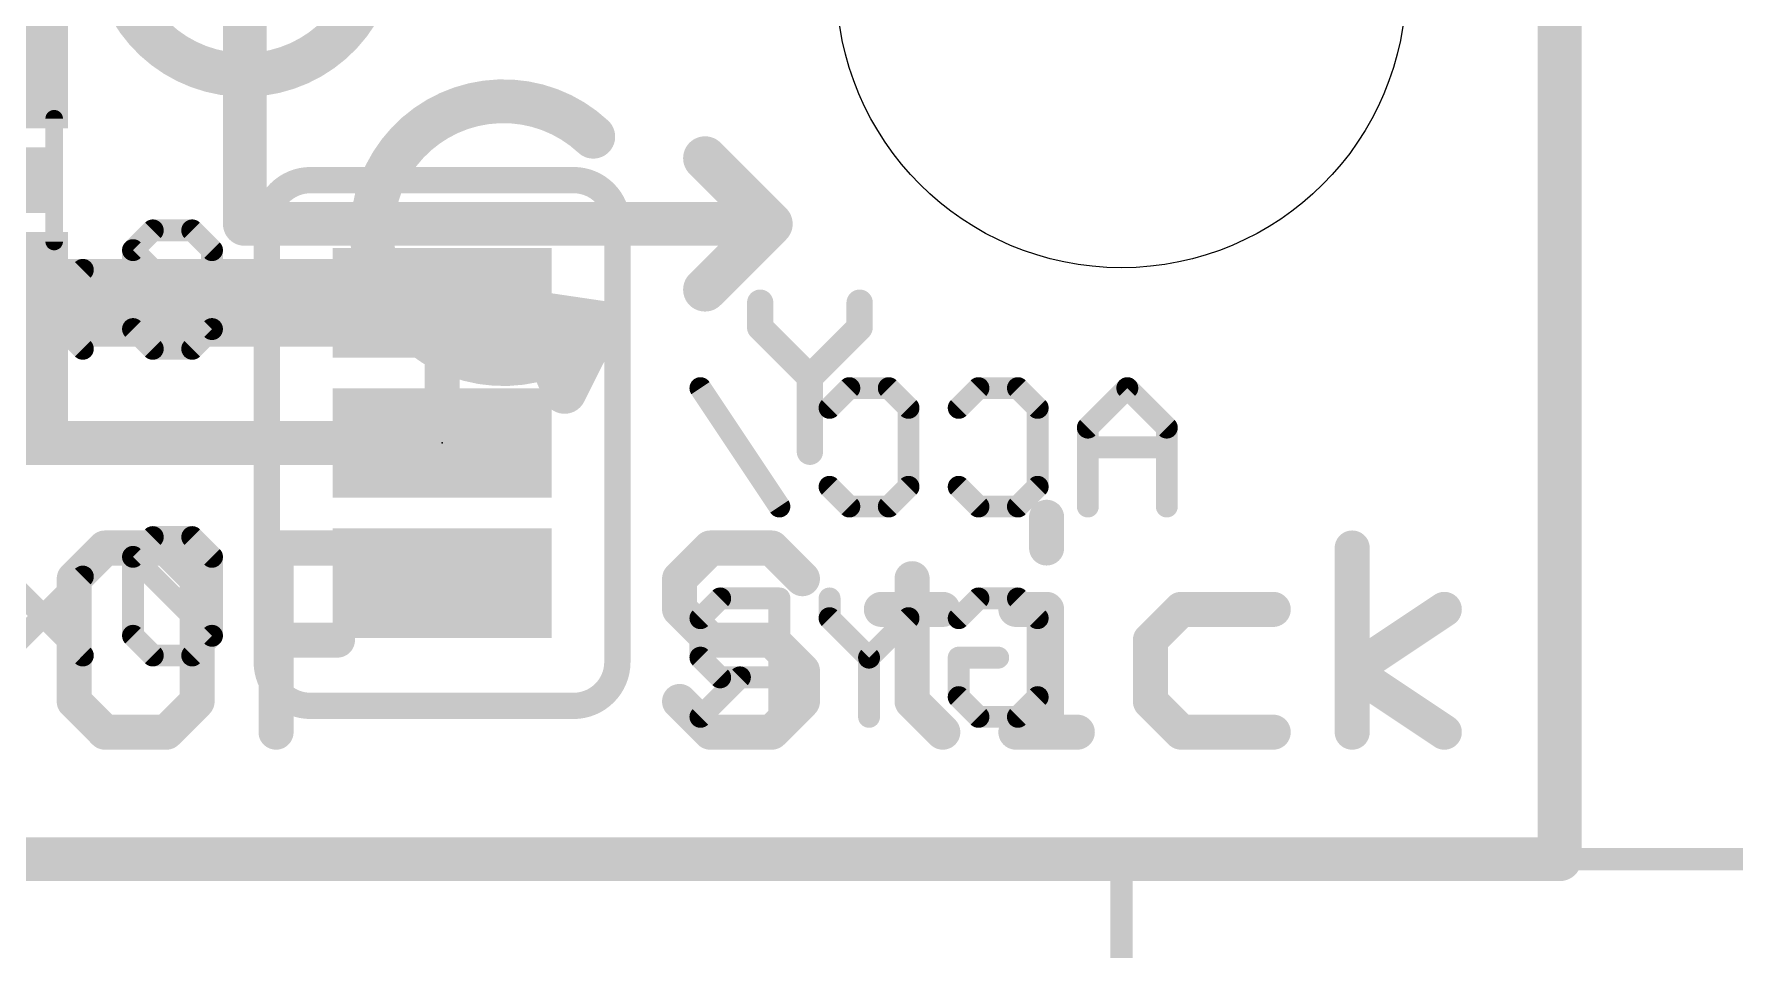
# Model space of a CAD drawing. Extents: x -30 to 77, y -18 to 22.
# Drawn here: x 14.02 to 23.88, y -0.53 to 4.78 of the extents above; entities that cross this region are included whole.
import ezdxf

# ---------------------------------------------------------------- set-up
doc = ezdxf.new("R2010")
doc.units = 0
for name, color, linetype in [('1', 12, 'CONTINUOUS'), ('16', 132, 'CONTINUOUS'), ('20', 53, 'CONTINUOUS'), ('21', 41, 'CONTINUOUS'), ('22', 40, 'CONTINUOUS'), ('24', 53, 'CONTINUOUS'), ('47', 253, 'CONTINUOUS'), ('51', 53, 'CONTINUOUS')]:
    doc.layers.add(name, color=color, linetype=linetype)

# ---------------------------------------------------------------- blocks, each defined once
blk = doc.blocks.new('RECT')
blk.add_solid([(-0.5, -0.5), (0.5, -0.5), (-0.5, 0.5), (0.5, 0.5)])

msp = doc.modelspace()

# ---------------------------------------------------------------- linework, layer by layer
at = {"layer": '1', "const_width": 0.254}
for points in [[(22.86, 0), (22.86, 10.16)], [(0, 0), (22.86, 0)]]:
    msp.add_lwpolyline(points, dxfattribs=at)
at = {"layer": '1', "const_width": 0.127}
for points in [[(22.86, -0.0635, 1), (22.86, 0.0635)], [(22.7965, 0, 1), (22.9235, 0)]]:
    msp.add_lwpolyline(points, format="xyb", dxfattribs=at)
at = {"layer": '16'}
for points, const_width in [([(22.86, 0), (22.86, 10.16)], 0.254), ([(16.383, 3.2258), (12.1412, 3.2258)], 0.508), ([(16.383, 2.413), (16.383, 3.048)], 0.2032), ([(12.065, 2.413), (16.383, 2.413)], 0.254), ([(0, 0), (22.86, 0)], 0.254)]:
    msp.add_lwpolyline(points, dxfattribs=dict(at, const_width=const_width))
for points, const_width in [([(16.383, 3.0988, 1), (16.383, 3.3528)], 0.254), ([(16.4338, 3.048, 1), (16.3322, 3.048)], 0.1016), ([(16.383, 2.3495, 1), (16.383, 2.4765)], 0.127), ([(16.3322, 2.413, 1), (16.4338, 2.413)], 0.1016), ([(22.86, -0.0635, 1), (22.86, 0.0635)], 0.127), ([(22.7965, 0, 1), (22.9235, 0)], 0.127)]:
    msp.add_lwpolyline(points, format="xyb", dxfattribs=dict(at, const_width=const_width))
at = {"layer": '20', "const_width": 0.2032}
for points in [[(22.86, 0), (22.86, 10.16)], [(0, 0), (22.86, 0)]]:
    msp.add_lwpolyline(points, dxfattribs=at)
at = {"layer": '20', "const_width": 0.1016}
for points in [[(22.86, -0.0508, 1), (22.86, 0.0508)], [(22.8092, 0, 1), (22.9108, 0)]]:
    msp.add_lwpolyline(points, format="xyb", dxfattribs=at)
at = {"layer": '20'}
msp.add_circle((20.32, 5.08), 1.651, dxfattribs=at)
at = {"layer": '21'}
for points, const_width in [([(15.24, 3.683), (15.24, 6.731)], 0.254), ([(17.907, 4.064), (18.288, 3.683)], 0.254), ([(15.24, 3.683), (18.288, 3.683)], 0.254), ([(18.288, 3.683), (17.907, 3.302)], 0.254), ([(17.295, 3.1115), (16.8977, 3.1703)], 0.254), ([(16.8977, 3.1703), (17.0927, 2.7095)], 0.254), ([(18.2266, 3.2265), (18.2266, 3.0825)], 0.1524), ([(18.8029, 3.0825), (18.8029, 3.2265)], 0.1524), ([(17.0927, 2.7095), (17.295, 3.1115)], 0.254), ([(18.2266, 3.0825), (18.5148, 2.7944)], 0.1524), ([(18.5148, 2.7944), (18.8029, 3.0825)], 0.1524), ([(18.5148, 2.7944), (18.5148, 2.3622)], 0.1524), ([(19.8865, 1.9823), (19.8865, 1.8043)], 0.2032), ([(14.4293, 1.8043), (14.2514, 1.6264)], 0.2032), ([(14.7853, 1.8043), (14.4293, 1.8043)], 0.2032), ([(14.9632, 1.6264), (14.7853, 1.8043)], 0.2032), ([(15.4208, 0.7366), (15.4208, 1.8043)], 0.2032), ([(15.4208, 1.8043), (16.1326, 1.8043)], 0.2032), ([(17.9375, 1.8043), (17.7596, 1.6264)], 0.2032), ([(18.2934, 1.8043), (17.9375, 1.8043)], 0.2032), ([(18.4714, 1.6264), (18.2934, 1.8043)], 0.2032), ([(21.6576, 0.7366), (21.6576, 1.8043)], 0.2032), ([(14.2514, 1.6264), (14.2514, 0.9146)], 0.2032), ([(14.9632, 0.9146), (14.9632, 1.6264)], 0.2032), ([(17.7596, 1.6264), (17.7596, 1.4484)], 0.2032), ([(19.1069, 1.6264), (19.1069, 0.9146)], 0.2032), ([(17.7596, 1.4484), (17.9375, 1.2705)], 0.2032), ([(18.929, 1.4484), (19.2849, 1.4484)], 0.2032), ([(19.7086, 1.4484), (19.8865, 1.4484)], 0.2032), ([(19.8865, 1.4484), (19.8865, 0.7366)], 0.2032), ([(20.6661, 1.4484), (20.4882, 1.2705)], 0.2032), ([(21.2, 1.4484), (20.6661, 1.4484)], 0.2032), ([(21.6576, 1.0925), (22.1914, 1.4484)], 0.2032), ([(15.4208, 1.2705), (15.7767, 1.2705)], 0.2032), ([(17.9375, 1.2705), (18.2934, 1.2705)], 0.2032), ([(18.2934, 1.2705), (18.4714, 1.0925)], 0.2032), ([(20.4882, 1.2705), (20.4882, 0.9146)], 0.2032), ([(18.4714, 1.0925), (18.4714, 0.9146)], 0.2032), ([(22.1914, 0.7366), (21.6576, 1.0925)], 0.2032), ([(14.2514, 0.9146), (14.4293, 0.7366)], 0.2032), ([(14.7853, 0.7366), (14.9632, 0.9146)], 0.2032), ([(17.9375, 0.7366), (17.7596, 0.9146)], 0.2032), ([(18.4714, 0.9146), (18.2934, 0.7366)], 0.2032), ([(19.1069, 0.9146), (19.2849, 0.7366)], 0.2032), ([(20.4882, 0.9146), (20.6661, 0.7366)], 0.2032), ([(14.4293, 0.7366), (14.7853, 0.7366)], 0.2032), ([(18.2934, 0.7366), (17.9375, 0.7366)], 0.2032), ([(19.7086, 0.7366), (20.0645, 0.7366)], 0.2032), ([(20.6661, 0.7366), (21.2, 0.7366)], 0.2032)]:
    msp.add_lwpolyline(points, dxfattribs=dict(at, const_width=const_width))
for points, const_width in [([(14.6836, 5.8293, 2.4142), (15.7607, 5.865)], 0.254), ([(17.2593, 4.1886, 2.4142), (17.295, 3.1115)], 0.254), ([(17.2159, 4.1422, 1), (17.3026, 4.2349)], 0.127), ([(17.9519, 4.1089, 1), (17.8621, 4.0191)], 0.127), ([(15.24, 3.7465, 1), (15.24, 3.6195)], 0.127), ([(15.1765, 3.683, 1), (15.3035, 3.683)], 0.127), ([(18.3329, 3.6381, 1), (18.2431, 3.7279)], 0.127), ([(18.2431, 3.6381, 1), (18.3329, 3.7279)], 0.127), ([(18.288, 3.6195, 1), (18.288, 3.7465)], 0.127), ([(17.8621, 3.3469, 1), (17.9519, 3.2571)], 0.127), ([(16.907, 3.2331, 1), (16.8884, 3.1074)], 0.127), ([(16.9562, 3.195, 1), (16.8392, 3.1455)], 0.127), ([(18.2647, 3.2265, 1), (18.1885, 3.2265)], 0.0762), ([(18.841, 3.2265, 1), (18.7648, 3.2265)], 0.0762), ([(17.3517, 3.083, 1), (17.2383, 3.1401)], 0.127), ([(17.3413, 3.0682, 1), (17.2486, 3.1549)], 0.127), ([(17.2857, 3.0487, 1), (17.3043, 3.1744)], 0.127), ([(18.2536, 3.1094, 1), (18.1997, 3.0555)], 0.0762), ([(18.8298, 3.0555, 1), (18.7759, 3.1094)], 0.0762), ([(18.1885, 3.0825, 1), (18.2647, 3.0825)], 0.0762), ([(18.7648, 3.0825, 1), (18.841, 3.0825)], 0.0762), ([(18.4878, 2.8213, 1), (18.5417, 2.7674)], 0.0762), ([(18.5529, 2.7944, 1), (18.4767, 2.7944)], 0.0762), ([(18.4878, 2.7674, 1), (18.5417, 2.8213)], 0.0762), ([(17.036, 2.738, 1), (17.1494, 2.6809)], 0.127), ([(17.0342, 2.6847, 1), (17.1512, 2.7342)], 0.127), ([(18.4767, 2.3622, 1), (18.5529, 2.3622)], 0.0762), ([(19.9373, 1.9823, 1), (19.8357, 1.9823)], 0.1016), ([(14.4293, 1.8551, 1), (14.4293, 1.7535)], 0.1016), ([(14.4653, 1.7684, 1), (14.3934, 1.8402)], 0.1016), ([(14.8212, 1.8402, 1), (14.7493, 1.7684)], 0.1016), ([(14.7853, 1.7535, 1), (14.7853, 1.8551)], 0.1016), ([(15.4716, 1.8043, 1), (15.37, 1.8043)], 0.1016), ([(15.4208, 1.8551, 1), (15.4208, 1.7535)], 0.1016), ([(16.1326, 1.7535, 1), (16.1326, 1.8551)], 0.1016), ([(17.9375, 1.8551, 1), (17.9375, 1.7535)], 0.1016), ([(17.9735, 1.7684, 1), (17.9016, 1.8402)], 0.1016), ([(18.3294, 1.8402, 1), (18.2575, 1.7684)], 0.1016), ([(18.2934, 1.7535, 1), (18.2934, 1.8551)], 0.1016), ([(21.7084, 1.8043, 1), (21.6068, 1.8043)], 0.1016), ([(19.8357, 1.8043, 1), (19.9373, 1.8043)], 0.1016), ([(14.3022, 1.6264, 1), (14.2006, 1.6264)], 0.1016), ([(14.2155, 1.6623, 1), (14.2873, 1.5904)], 0.1016), ([(15.014, 1.6264, 1), (14.9124, 1.6264)], 0.1016), ([(14.9273, 1.5904, 1), (14.9991, 1.6623)], 0.1016), ([(17.8104, 1.6264, 1), (17.7088, 1.6264)], 0.1016), ([(17.7237, 1.6623, 1), (17.7955, 1.5904)], 0.1016), ([(18.4355, 1.5904, 1), (18.5073, 1.6623)], 0.1016), ([(19.1577, 1.6264, 1), (19.0561, 1.6264)], 0.1016), ([(17.7955, 1.4843, 1), (17.7237, 1.4125)], 0.1016), ([(17.7088, 1.4484, 1), (17.8104, 1.4484)], 0.1016), ([(18.929, 1.4992, 1), (18.929, 1.3976)], 0.1016), ([(19.2849, 1.3976, 1), (19.2849, 1.4992)], 0.1016), ([(19.7086, 1.4992, 1), (19.7086, 1.3976)], 0.1016), ([(19.9373, 1.4484, 1), (19.8357, 1.4484)], 0.1016), ([(19.8865, 1.3976, 1), (19.8865, 1.4992)], 0.1016), ([(20.6661, 1.4992, 1), (20.6661, 1.3976)], 0.1016), ([(20.702, 1.4125, 1), (20.6302, 1.4843)], 0.1016), ([(21.2, 1.3976, 1), (21.2, 1.4992)], 0.1016), ([(22.2196, 1.4061, 1), (22.1632, 1.4907)], 0.1016), ([(15.4208, 1.3213, 1), (15.4208, 1.2197)], 0.1016), ([(15.7767, 1.2197, 1), (15.7767, 1.3213)], 0.1016), ([(17.9375, 1.3213, 1), (17.9375, 1.2197)], 0.1016), ([(17.9016, 1.2345, 1), (17.9735, 1.3064)], 0.1016), ([(18.3294, 1.3064, 1), (18.2575, 1.2345)], 0.1016), ([(18.2934, 1.2197, 1), (18.2934, 1.3213)], 0.1016), ([(20.539, 1.2705, 1), (20.4374, 1.2705)], 0.1016), ([(20.4523, 1.3064, 1), (20.5241, 1.2345)], 0.1016), ([(18.5222, 1.0925, 1), (18.4206, 1.0925)], 0.1016), ([(21.6858, 1.1348, 1), (21.6294, 1.0502)], 0.1016), ([(21.6294, 1.1348, 1), (21.6858, 1.0502)], 0.1016), ([(18.4355, 1.0566, 1), (18.5073, 1.1284)], 0.1016), ([(14.2873, 0.9505, 1), (14.2155, 0.8786)], 0.1016), ([(14.9991, 0.8786, 1), (14.9273, 0.9505)], 0.1016), ([(17.7955, 0.9505, 1), (17.7237, 0.8786)], 0.1016), ([(18.5073, 0.8786, 1), (18.4355, 0.9505)], 0.1016), ([(19.1429, 0.9505, 1), (19.071, 0.8786)], 0.1016), ([(20.5241, 0.9505, 1), (20.4523, 0.8786)], 0.1016), ([(14.2006, 0.9146, 1), (14.3022, 0.9146)], 0.1016), ([(14.9124, 0.9146, 1), (15.014, 0.9146)], 0.1016), ([(18.4206, 0.9146, 1), (18.5222, 0.9146)], 0.1016), ([(19.0561, 0.9146, 1), (19.1577, 0.9146)], 0.1016), ([(20.4374, 0.9146, 1), (20.539, 0.9146)], 0.1016), ([(14.4293, 0.7874, 1), (14.4293, 0.6858)], 0.1016), ([(14.3934, 0.7007, 1), (14.4653, 0.7725)], 0.1016), ([(14.7493, 0.7725, 1), (14.8212, 0.7007)], 0.1016), ([(14.7853, 0.6858, 1), (14.7853, 0.7874)], 0.1016), ([(17.9375, 0.7874, 1), (17.9375, 0.6858)], 0.1016), ([(17.9016, 0.7007, 1), (17.9735, 0.7725)], 0.1016), ([(18.2575, 0.7725, 1), (18.3294, 0.7007)], 0.1016), ([(18.2934, 0.6858, 1), (18.2934, 0.7874)], 0.1016), ([(19.249, 0.7007, 1), (19.3208, 0.7725)], 0.1016), ([(19.7086, 0.7874, 1), (19.7086, 0.6858)], 0.1016), ([(20.0645, 0.6858, 1), (20.0645, 0.7874)], 0.1016), ([(20.6661, 0.7874, 1), (20.6661, 0.6858)], 0.1016), ([(20.6302, 0.7007, 1), (20.702, 0.7725)], 0.1016), ([(21.2, 0.6858, 1), (21.2, 0.7874)], 0.1016), ([(22.1632, 0.6943, 1), (22.2196, 0.7789)], 0.1016), ([(15.37, 0.7366, 1), (15.4716, 0.7366)], 0.1016), ([(19.8357, 0.7366, 1), (19.9373, 0.7366)], 0.1016), ([(21.6068, 0.7366, 1), (21.7084, 0.7366)], 0.1016)]:
    msp.add_lwpolyline(points, format="xyb", dxfattribs=dict(at, const_width=const_width))
at = {"layer": '22'}
for points, const_width in [([(15.621, 3.937, 0.4142), (15.367, 3.683)], 0.1524), ([(15.621, 3.9751, 1), (15.621, 3.8989)], 0.0762), ([(15.621, 3.8989, 1), (15.621, 3.9751)], 0.0762), ([(17.399, 3.683, 0.4142), (17.145, 3.937)], 0.1524), ([(17.145, 3.9751, 1), (17.145, 3.8989)], 0.0762), ([(17.145, 3.8989, 1), (17.145, 3.9751)], 0.0762), ([(15.4051, 3.683, 1), (15.3289, 3.683)], 0.0762), ([(17.4371, 3.683, 1), (17.3609, 3.683)], 0.0762), ([(14.7063, 3.6772, 1), (14.7063, 3.6137)], 0.0635), ([(14.7288, 3.623, 1), (14.6839, 3.6679)], 0.0635), ([(14.9576, 3.6679, 1), (14.9127, 3.623)], 0.0635), ([(14.9351, 3.6137, 1), (14.9351, 3.6772)], 0.0635), ([(15.3289, 3.683, 1), (15.4051, 3.683)], 0.0762), ([(17.3609, 3.683, 1), (17.4371, 3.683)], 0.0762), ([(14.6237, 3.5311, 1), (14.5602, 3.5311)], 0.0635), ([(14.6144, 3.5535, 1), (14.5695, 3.5086)], 0.0635), ([(14.5695, 3.5535, 1), (14.6144, 3.5086)], 0.0635), ([(15.0813, 3.5311, 1), (15.0177, 3.5311)], 0.0635), ([(15.027, 3.5086, 1), (15.072, 3.5535)], 0.0635), ([(14.3235, 3.3942, 1), (14.2786, 3.4391)], 0.0635), ([(14.6144, 3.0959, 1), (14.5695, 3.051)], 0.0635), ([(14.5602, 3.0735, 1), (14.6237, 3.0735)], 0.0635), ([(15.0177, 3.0735, 1), (15.0813, 3.0735)], 0.0635), ([(15.072, 3.051, 1), (15.027, 3.0959)], 0.0635), ([(15.027, 3.051, 1), (15.072, 3.0959)], 0.0635), ([(14.2786, 2.9366, 1), (14.3235, 2.9816)], 0.0635), ([(14.7063, 2.9909, 1), (14.7063, 2.9274)], 0.0635), ([(14.6839, 2.9366, 1), (14.7288, 2.9816)], 0.0635), ([(14.9127, 2.9816, 1), (14.9576, 2.9366)], 0.0635), ([(14.9351, 2.9274, 1), (14.9351, 2.9909)], 0.0635), ([(17.9067, 2.7487, 1), (17.8539, 2.7135)], 0.0635), ([(18.7431, 2.7628, 1), (18.7431, 2.6993)], 0.0635), ([(18.7656, 2.7086, 1), (18.7207, 2.7535)], 0.0635), ([(18.9944, 2.7535, 1), (18.9495, 2.7086)], 0.0635), ([(18.9719, 2.6993, 1), (18.9719, 2.7628)], 0.0635), ([(19.4916, 2.7628, 1), (19.4916, 2.6993)], 0.0635), ([(19.514, 2.7086, 1), (19.4691, 2.7535)], 0.0635), ([(19.7428, 2.7535, 1), (19.6979, 2.7086)], 0.0635), ([(19.7203, 2.6993, 1), (19.7203, 2.7628)], 0.0635), ([(20.3768, 2.7535, 1), (20.3319, 2.7086)], 0.0635), ([(20.3768, 2.7086, 1), (20.3319, 2.7535)], 0.0635), ([(18.6063, 2.6391, 1), (18.6512, 2.5942)], 0.0635), ([(19.1181, 2.6167, 1), (19.0546, 2.6167)], 0.0635), ([(19.0639, 2.5942, 1), (19.1088, 2.6391)], 0.0635), ([(19.3547, 2.6391, 1), (19.3996, 2.5942)], 0.0635), ([(19.8665, 2.6167, 1), (19.803, 2.6167)], 0.0635), ([(19.8123, 2.5942, 1), (19.8572, 2.6391)], 0.0635), ([(20.1573, 2.5023, 1), (20.0938, 2.5023)], 0.0635), ([(20.6149, 2.5023, 1), (20.5514, 2.5023)], 0.0635), ([(20.1031, 2.5247, 1), (20.148, 2.4798)], 0.0635), ([(20.5607, 2.4798, 1), (20.6056, 2.5247)], 0.0635), ([(20.1256, 2.4196, 1), (20.1256, 2.3561)], 0.0635), ([(20.5832, 2.3561, 1), (20.5832, 2.4196)], 0.0635), ([(18.6512, 2.1815, 1), (18.6063, 2.1366)], 0.0635), ([(19.0546, 2.1591, 1), (19.1181, 2.1591)], 0.0635), ([(19.1088, 2.1366, 1), (19.0639, 2.1815)], 0.0635), ([(19.3996, 2.1815, 1), (19.3547, 2.1366)], 0.0635), ([(19.803, 2.1591, 1), (19.8665, 2.1591)], 0.0635), ([(19.8572, 2.1366, 1), (19.8123, 2.1815)], 0.0635), ([(18.3115, 2.0271, 1), (18.3643, 2.0623)], 0.0635), ([(18.7431, 2.0765, 1), (18.7431, 2.013)], 0.0635), ([(18.7207, 2.0222, 1), (18.7656, 2.0672)], 0.0635), ([(18.9495, 2.0672, 1), (18.9944, 2.0222)], 0.0635), ([(18.9719, 2.013, 1), (18.9719, 2.0765)], 0.0635), ([(19.4916, 2.0765, 1), (19.4916, 2.013)], 0.0635), ([(19.4691, 2.0222, 1), (19.514, 2.0672)], 0.0635), ([(19.6979, 2.0672, 1), (19.7428, 2.0222)], 0.0635), ([(19.7203, 2.013, 1), (19.7203, 2.0765)], 0.0635), ([(20.0938, 2.0447, 1), (20.1573, 2.0447)], 0.0635), ([(20.5514, 2.0447, 1), (20.6149, 2.0447)], 0.0635), ([(14.7063, 1.8992, 1), (14.7063, 1.8357)], 0.0635), ([(14.7288, 1.845, 1), (14.6839, 1.8899)], 0.0635), ([(14.9576, 1.8899, 1), (14.9127, 1.845)], 0.0635), ([(14.9351, 1.8357, 1), (14.9351, 1.8992)], 0.0635), ([(14.6237, 1.7531, 1), (14.5602, 1.7531)], 0.0635), ([(14.6144, 1.7755, 1), (14.5695, 1.7306)], 0.0635), ([(14.5695, 1.7755, 1), (14.6144, 1.7306)], 0.0635), ([(15.0813, 1.7531, 1), (15.0177, 1.7531)], 0.0635), ([(15.027, 1.7306, 1), (15.072, 1.7755)], 0.0635), ([(14.3235, 1.6162, 1), (14.2786, 1.6611)], 0.0635), ([(17.9947, 1.5436, 1), (17.9947, 1.4801)], 0.0635), ([(18.0172, 1.4894, 1), (17.9723, 1.5343)], 0.0635), ([(18.3697, 1.5119, 1), (18.3062, 1.5119)], 0.0635), ([(18.3379, 1.4801, 1), (18.3379, 1.5436)], 0.0635), ([(18.6605, 1.5119, 1), (18.597, 1.5119)], 0.0635), ([(19.1181, 1.5119, 1), (19.0546, 1.5119)], 0.0635), ([(19.4916, 1.5436, 1), (19.4916, 1.4801)], 0.0635), ([(19.514, 1.4894, 1), (19.4691, 1.5343)], 0.0635), ([(19.7428, 1.5343, 1), (19.6979, 1.4894)], 0.0635), ([(19.7203, 1.4801, 1), (19.7203, 1.5436)], 0.0635), ([(17.9121, 1.3975, 1), (17.8486, 1.3975)], 0.0635), ([(17.8579, 1.4199, 1), (17.9028, 1.375)], 0.0635), ([(18.6512, 1.4199, 1), (18.6063, 1.375)], 0.0635), ([(18.597, 1.3975, 1), (18.6605, 1.3975)], 0.0635), ([(19.0546, 1.3975, 1), (19.1181, 1.3975)], 0.0635), ([(19.1088, 1.375, 1), (19.0639, 1.4199)], 0.0635), ([(19.3547, 1.4199, 1), (19.3996, 1.375)], 0.0635), ([(19.8665, 1.3975, 1), (19.803, 1.3975)], 0.0635), ([(19.8123, 1.375, 1), (19.8572, 1.4199)], 0.0635), ([(14.6144, 1.3179, 1), (14.5695, 1.273)], 0.0635), ([(14.5602, 1.2955, 1), (14.6237, 1.2955)], 0.0635), ([(15.0177, 1.2955, 1), (15.0813, 1.2955)], 0.0635), ([(15.072, 1.273, 1), (15.027, 1.3179)], 0.0635), ([(15.027, 1.273, 1), (15.072, 1.3179)], 0.0635), ([(14.2786, 1.1586, 1), (14.3235, 1.2036)], 0.0635), ([(14.7063, 1.2128, 1), (14.7063, 1.1494)], 0.0635), ([(14.6839, 1.1586, 1), (14.7288, 1.2036)], 0.0635), ([(14.9127, 1.2036, 1), (14.9576, 1.1586)], 0.0635), ([(14.9351, 1.1494, 1), (14.9351, 1.2128)], 0.0635), ([(15.367, 1.143, 0.4142), (15.621, 0.889)], 0.1524), ([(15.4051, 1.143, 1), (15.3289, 1.143)], 0.0762), ([(17.145, 0.889, 0.4142), (17.399, 1.143)], 0.1524), ([(17.4371, 1.143, 1), (17.3609, 1.143)], 0.0762), ([(17.9028, 1.1911, 1), (17.8579, 1.1462)], 0.0635), ([(17.8486, 1.1687, 1), (17.9121, 1.1687)], 0.0635), ([(18.8893, 1.1687, 1), (18.8258, 1.1687)], 0.0635), ([(18.8351, 1.1911, 1), (18.88, 1.1462)], 0.0635), ([(18.8351, 1.1462, 1), (18.88, 1.1911)], 0.0635), ([(19.4089, 1.1687, 1), (19.3454, 1.1687)], 0.0635), ([(19.3772, 1.2004, 1), (19.3772, 1.1369)], 0.0635), ([(19.606, 1.1369, 1), (19.606, 1.2004)], 0.0635), ([(15.3289, 1.143, 1), (15.4051, 1.143)], 0.0762), ([(17.3609, 1.143, 1), (17.4371, 1.143)], 0.0762), ([(17.9947, 1.086, 1), (17.9947, 1.0225)], 0.0635), ([(17.9723, 1.0318, 1), (18.0172, 1.0767)], 0.0635), ([(18.1316, 1.0318, 1), (18.0867, 1.0767)], 0.0635), ([(18.3379, 1.0225, 1), (18.3379, 1.086)], 0.0635), ([(19.3996, 0.9623, 1), (19.3547, 0.9174)], 0.0635), ([(19.8572, 0.9174, 1), (19.8123, 0.9623)], 0.0635), ([(15.621, 0.9271, 1), (15.621, 0.8509)], 0.0762), ([(15.621, 0.8509, 1), (15.621, 0.9271)], 0.0762), ([(17.145, 0.9271, 1), (17.145, 0.8509)], 0.0762), ([(17.145, 0.8509, 1), (17.145, 0.9271)], 0.0762), ([(19.3454, 0.9399, 1), (19.4089, 0.9399)], 0.0635), ([(19.4916, 0.8573, 1), (19.4916, 0.7937)], 0.0635), ([(19.7203, 0.7937, 1), (19.7203, 0.8573)], 0.0635), ([(19.803, 0.9399, 1), (19.8665, 0.9399)], 0.0635), ([(17.8579, 0.848, 1), (17.9028, 0.803)], 0.0635), ([(18.3062, 0.8255, 1), (18.3697, 0.8255)], 0.0635), ([(18.8258, 0.8255, 1), (18.8893, 0.8255)], 0.0635), ([(19.4691, 0.803, 1), (19.514, 0.848)], 0.0635), ([(19.6979, 0.848, 1), (19.7428, 0.803)], 0.0635)]:
    msp.add_lwpolyline(points, format="xyb", dxfattribs=dict(at, const_width=const_width))
for points, const_width in [([(15.621, 3.937), (17.145, 3.937)], 0.1524), ([(15.367, 3.683), (15.367, 1.143)], 0.1524), ([(17.399, 1.143), (17.399, 3.683)], 0.1524), ([(14.7063, 3.6455), (14.5919, 3.5311)], 0.127), ([(14.9351, 3.6455), (14.7063, 3.6455)], 0.127), ([(15.0495, 3.5311), (14.9351, 3.6455)], 0.127), ([(14.5919, 3.5311), (14.5919, 3.0735)], 0.127), ([(15.0495, 3.0735), (14.5919, 3.5311)], 0.127), ([(15.0495, 3.0735), (15.0495, 3.5311)], 0.127), ([(14.3011, 3.4167), (13.8435, 2.9591)], 0.127), ([(14.3011, 2.9591), (13.8435, 3.4167)], 0.127), ([(14.5919, 3.0735), (14.7063, 2.9591)], 0.127), ([(14.9351, 2.9591), (15.0495, 3.0735)], 0.127), ([(14.7063, 2.9591), (14.9351, 2.9591)], 0.127), ([(18.3379, 2.0447), (17.8803, 2.7311)], 0.127), ([(18.6287, 2.6167), (18.7431, 2.7311)], 0.127), ([(18.7431, 2.7311), (18.9719, 2.7311)], 0.127), ([(18.9719, 2.7311), (19.0863, 2.6167)], 0.127), ([(19.3772, 2.6167), (19.4916, 2.7311)], 0.127), ([(19.4916, 2.7311), (19.7203, 2.7311)], 0.127), ([(19.7203, 2.7311), (19.8347, 2.6167)], 0.127), ([(20.3544, 2.7311), (20.1256, 2.5023)], 0.127), ([(20.5832, 2.5023), (20.3544, 2.7311)], 0.127), ([(19.0863, 2.6167), (19.0863, 2.1591)], 0.127), ([(19.8347, 2.6167), (19.8347, 2.1591)], 0.127), ([(20.1256, 2.5023), (20.1256, 2.0447)], 0.127), ([(20.5832, 2.0447), (20.5832, 2.5023)], 0.127), ([(20.5832, 2.3879), (20.1256, 2.3879)], 0.127), ([(18.7431, 2.0447), (18.6287, 2.1591)], 0.127), ([(19.0863, 2.1591), (18.9719, 2.0447)], 0.127), ([(19.4916, 2.0447), (19.3772, 2.1591)], 0.127), ([(19.8347, 2.1591), (19.7203, 2.0447)], 0.127), ([(18.9719, 2.0447), (18.7431, 2.0447)], 0.127), ([(19.7203, 2.0447), (19.4916, 2.0447)], 0.127), ([(14.7063, 1.8675), (14.5919, 1.7531)], 0.127), ([(14.9351, 1.8675), (14.7063, 1.8675)], 0.127), ([(15.0495, 1.7531), (14.9351, 1.8675)], 0.127), ([(14.5919, 1.7531), (14.5919, 1.2955)], 0.127), ([(15.0495, 1.2955), (14.5919, 1.7531)], 0.127), ([(15.0495, 1.2955), (15.0495, 1.7531)], 0.127), ([(14.3011, 1.6387), (13.8435, 1.1811)], 0.127), ([(14.3011, 1.1811), (13.8435, 1.6387)], 0.127), ([(17.9947, 1.5119), (17.8803, 1.3975)], 0.127), ([(18.3379, 1.5119), (17.9947, 1.5119)], 0.127), ([(18.3379, 0.8255), (18.3379, 1.5119)], 0.127), ([(18.6287, 1.3975), (18.6287, 1.5119)], 0.127), ([(19.0863, 1.5119), (19.0863, 1.3975)], 0.127), ([(19.3772, 1.3975), (19.4916, 1.5119)], 0.127), ([(19.4916, 1.5119), (19.7203, 1.5119)], 0.127), ([(19.7203, 1.5119), (19.8347, 1.3975)], 0.127), ([(17.8803, 1.3975), (17.8803, 1.1687)], 0.127), ([(18.8575, 1.1687), (18.6287, 1.3975)], 0.127), ([(19.0863, 1.3975), (18.8575, 1.1687)], 0.127), ([(19.8347, 1.3975), (19.8347, 0.9399)], 0.127), ([(14.5919, 1.2955), (14.7063, 1.1811)], 0.127), ([(14.9351, 1.1811), (15.0495, 1.2955)], 0.127), ([(14.7063, 1.1811), (14.9351, 1.1811)], 0.127), ([(17.8803, 1.1687), (17.9947, 1.0543)], 0.127), ([(18.8575, 1.1687), (18.8575, 0.8255)], 0.127), ([(19.3772, 0.9399), (19.3772, 1.1687)], 0.127), ([(19.3772, 1.1687), (19.606, 1.1687)], 0.127), ([(18.1091, 1.0543), (17.8803, 0.8255)], 0.127), ([(17.9947, 1.0543), (18.3379, 1.0543)], 0.127), ([(19.4916, 0.8255), (19.3772, 0.9399)], 0.127), ([(19.8347, 0.9399), (19.7203, 0.8255)], 0.127), ([(15.621, 0.889), (17.145, 0.889)], 0.1524), ([(19.7203, 0.8255), (19.4916, 0.8255)], 0.127)]:
    msp.add_lwpolyline(points, dxfattribs=dict(at, const_width=const_width))
at = {"layer": '24'}
msp.add_point((16.383, 2.413), dxfattribs=at)
at = {"layer": '47', "const_width": 0.13}
for points in [[(20.32, 0), (20.32, -7.03)], [(22.86, 0), (29.89, 0)]]:
    msp.add_lwpolyline(points, dxfattribs=at)
at = {"layer": '47', "const_width": 0.065}
for points in [[(20.3525, 0, 1), (20.2875, 0)], [(22.86, 0.0325, 1), (22.86, -0.0325)]]:
    msp.add_lwpolyline(points, format="xyb", dxfattribs=at)
at = {"layer": '51', "const_width": 0.1016}
msp.add_lwpolyline([(14.135, 3.581), (14.135, 4.293)], dxfattribs=at)
at = {"layer": '51', "const_width": 0.0508}
for points in [[(14.1604, 4.293, 1), (14.1096, 4.293)], [(14.1096, 3.581, 1), (14.1604, 3.581)]]:
    msp.add_lwpolyline(points, format="xyb", dxfattribs=at)

# ---------------------------------------------------------------- block references
at = {"layer": '1', "xscale": 1.1, "rotation": 90}
for p in [(13.716, 4.787), (13.716, 3.087)]:
    msp.add_blockref('RECT', p, dxfattribs=at)
at = {"layer": '16', "xscale": 0.635, "yscale": 1.27, "rotation": 90}
for p in [(16.383, 3.2258), (16.383, 2.413), (16.383, 1.6002)]:
    msp.add_blockref('RECT', p, dxfattribs=at)
at = {"layer": '21', "xscale": 0.381, "yscale": 0.762, "rotation": 90}
msp.add_blockref('RECT', (13.716, 3.937), dxfattribs=at)
at = {"layer": '51', "xscale": 0.5001, "yscale": 0.95, "rotation": 90}
for p in [(13.7109, 4.5173), (13.7109, 3.3489)]:
    msp.add_blockref('RECT', p, dxfattribs=at)

doc.saveas('drawing.dxf')
